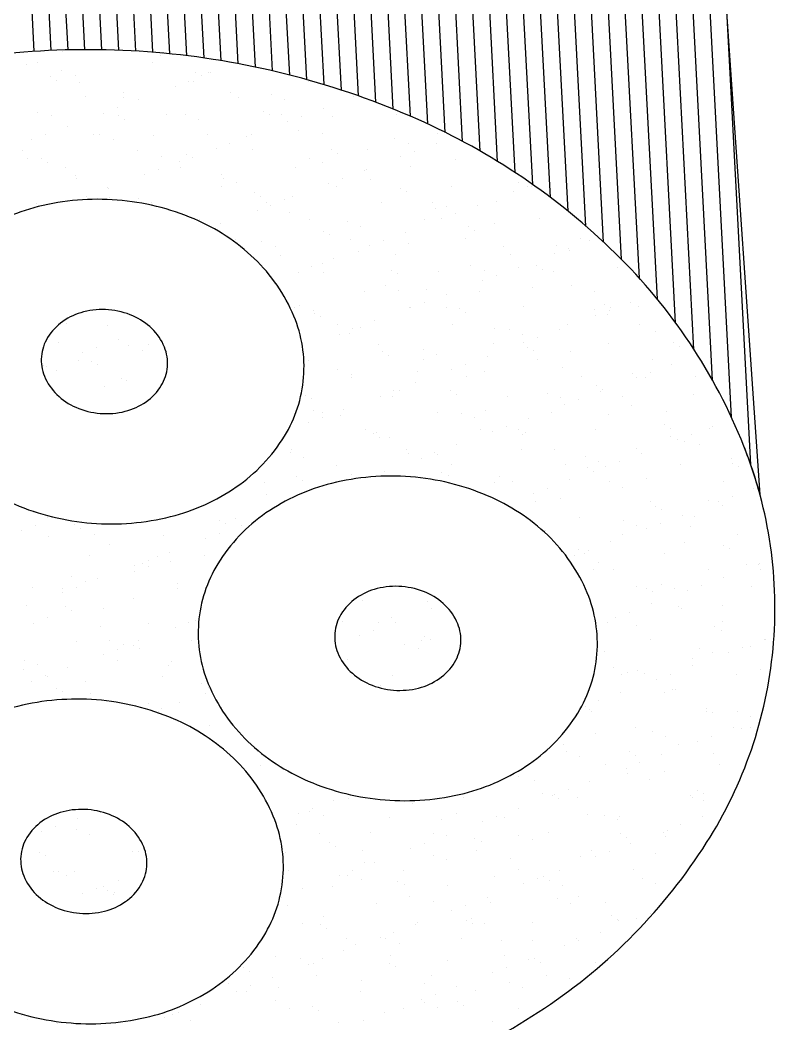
# Model space of a CAD drawing. Extents: x -508 to 92, y -98 to -31.
# Drawn here: x -110.214 to -108.317, y -71.689 to -69.167 of the extents above; entities that cross this region are included whole.
import ezdxf

# ---------------------------------------------------------------- set-up
doc = ezdxf.new("R2010")
doc.units = 0
doc.header["$MEASUREMENT"] = 0
doc.layers.get('0').update_dxf_attribs({"linetype": 'CONTINUOUS', "lineweight": 30})
doc.layers.add('SPARE', color=7, linetype='CONTINUOUS')

# ---------------------------------------------------------------- blocks, each defined once
blk = doc.blocks.new('*X10')
at = {"color": 0}
for p, q in [((49.9217, 63.7554), (49.8522, 65.0819)), ((49.9517, 63.7565), (49.882, 65.0858)), ((49.9817, 63.7569), (49.9119, 65.0887)), ((50.0118, 63.7567), (49.9419, 65.0905)), ((50.0419, 63.7558), (49.9719, 65.0912)), ((50.072, 63.7544), (50.0019, 65.0908)), ((50.1021, 63.7523), (50.0321, 65.0894)), ((50.1323, 63.7495), (50.0622, 65.0869)), ((50.1625, 63.7462), (50.0925, 65.0832)), ((49.8918, 63.7538), (49.8224, 65.0769)), ((50.1928, 63.7421), (50.1227, 65.0785)), ((50.2231, 63.7374), (50.1531, 65.0726)), ((50.2534, 63.7321), (50.1834, 65.067)), ((50.2837, 63.726), (50.2137, 65.0635)), ((50.3141, 63.7193), (50.2439, 65.0594)), ((50.3446, 63.7119), (50.2742, 65.0545)), ((50.375, 63.7037), (50.3045, 65.0488)), ((50.4055, 63.6949), (50.3349, 65.0424)), ((50.4361, 63.6852), (50.3653, 65.0352)), ((50.4667, 63.6749), (50.3958, 65.0272)), ((50.4973, 63.6637), (50.4263, 65.0184)), ((50.528, 63.6517), (50.4569, 65.0087)), ((50.5587, 63.6389), (50.4874, 64.9982)), ((50.5894, 63.6252), (50.5181, 64.9868)), ((50.6203, 63.6104), (50.5488, 64.9744)), ((50.6511, 63.5944), (50.5795, 64.9611)), ((50.6821, 63.5773), (50.6103, 64.9467)), ((50.7131, 63.5589), (50.6412, 64.931)), ((50.7442, 63.5391), (50.6721, 64.914)), ((50.7753, 63.5179), (50.7031, 64.8955)), ((50.8066, 63.4951), (50.7342, 64.8755)), ((50.8379, 63.4706), (50.7654, 64.8539)), ((50.8693, 63.4443), (50.7967, 64.8304)), ((50.9008, 63.416), (50.828, 64.805)), ((50.9325, 63.3854), (50.8595, 64.7774)), ((50.9643, 63.3518), (50.8911, 64.7474)), ((50.9963, 63.3146), (50.9229, 64.7145)), ((51.0285, 63.273), (50.9548, 64.6785)), ((51.061, 63.2258), (50.987, 64.6385)), ((51.0939, 63.1711), (51.0193, 64.5938)), ((51.1274, 63.1057), (51.052, 64.5431)), ((51.1618, 63.0213), (51.0852, 64.4842))]:
    blk.add_line(p, q, dxfattribs=at)
blk = doc.blocks.new('*X15')
at = {"color": 0}
for p, q in [((49.9415, 63.7545), (49.9415, 63.7545)), ((50.116, 63.7467), (50.116, 63.7467)), ((50.1185, 63.7498), (50.1185, 63.7498)), ((49.8773, 63.7305), (49.8773, 63.7305)), ((49.8982, 63.734), (49.8982, 63.734)), ((50.1018, 63.7346), (50.1018, 63.7346)), ((49.9408, 63.7197), (49.9408, 63.7197)), ((49.9644, 63.7114), (49.9644, 63.7114)), ((50.1772, 63.7166), (50.1772, 63.7166)), ((50.1881, 63.7104), (50.1881, 63.7104)), ((50.2009, 63.7167), (50.2009, 63.7167)), ((50.2043, 63.7157), (50.2043, 63.7157)), ((49.9197, 63.7085), (49.9197, 63.7085)), ((49.9305, 63.7023), (49.9305, 63.7023)), ((49.9713, 63.6995), (49.9713, 63.6995)), ((50.1413, 63.6921), (50.1413, 63.6921)), ((50.1659, 63.7013), (50.1659, 63.7013)), ((50.1749, 63.7001), (50.1749, 63.7001)), ((50.3785, 63.7007), (50.3785, 63.7007)), ((50.0492, 63.6814), (50.0492, 63.6814)), ((50.2395, 63.6814), (50.2395, 63.6814)), ((50.3116, 63.6774), (50.3116, 63.6774)), ((49.9819, 63.6733), (49.9819, 63.6733)), ((50.0501, 63.6719), (50.0501, 63.6719)), ((50.0772, 63.6682), (50.0772, 63.6682)), ((50.2537, 63.6725), (50.2537, 63.6725)), ((50.3352, 63.6691), (50.3352, 63.6691)), ((50.4573, 63.6731), (50.4573, 63.6731)), ((49.8976, 63.6461), (49.8976, 63.6461)), ((49.923, 63.6408), (49.923, 63.6408)), ((50.0142, 63.6446), (50.0142, 63.6446)), ((50.0388, 63.6538), (50.0388, 63.6538)), ((50.0406, 63.64), (50.0406, 63.64)), ((50.1266, 63.6414), (50.1266, 63.6414)), ((50.16, 63.6421), (50.16, 63.6421)), ((50.2982, 63.6481), (50.2982, 63.6481)), ((50.3091, 63.642), (50.3091, 63.642)), ((50.3301, 63.642), (50.3301, 63.642)), ((50.3657, 63.639), (50.3657, 63.639)), ((50.4041, 63.6534), (50.4041, 63.6534)), ((50.42, 63.639), (50.42, 63.639)), ((50.5337, 63.6426), (50.5337, 63.6426)), ((49.95, 63.6206), (49.95, 63.6206)), ((50.0515, 63.6339), (50.0515, 63.6339)), ((50.1835, 63.6338), (50.1835, 63.6338)), ((50.3412, 63.6298), (50.3412, 63.6298)), ((49.9116, 63.6063), (49.9116, 63.6063)), ((49.9961, 63.6063), (49.9961, 63.6063)), ((50.0083, 63.6068), (50.0083, 63.6068)), ((50.1029, 63.6048), (50.1029, 63.6048)), ((50.1996, 63.6069), (50.1996, 63.6069)), ((50.2684, 63.6037), (50.2684, 63.6037)), ((50.277, 63.6058), (50.277, 63.6058)), ((50.3604, 63.6129), (50.3604, 63.6129)), ((50.4032, 63.6075), (50.4032, 63.6075)), ((50.6068, 63.6081), (50.6068, 63.6081)), ((49.887, 63.5971), (49.887, 63.5971)), ((50.0319, 63.5985), (50.0319, 63.5985)), ((50.2386, 63.5915), (50.2386, 63.5915)), ((50.5308, 63.5998), (50.5308, 63.5998)), ((50.5543, 63.5915), (50.5543, 63.5915)), ((50.604, 63.5911), (50.604, 63.5911)), ((49.8713, 63.5781), (49.8713, 63.5781)), ((50.0749, 63.5787), (50.0749, 63.5787)), ((50.1167, 63.5684), (50.1167, 63.5684)), ((50.1616, 63.5716), (50.1616, 63.5716)), ((50.214, 63.5823), (50.214, 63.5823)), ((50.2784, 63.5793), (50.2784, 63.5793)), ((50.4192, 63.5797), (50.4192, 63.5797)), ((50.4301, 63.5735), (50.4301, 63.5735)), ((50.482, 63.5799), (50.482, 63.5799)), ((50.541, 63.5675), (50.541, 63.5675)), ((50.5656, 63.5767), (50.5656, 63.5767)), ((49.8802, 63.5632), (49.8802, 63.5632)), ((49.9041, 63.5635), (49.9041, 63.5635)), ((49.9149, 63.5573), (49.9149, 63.5573)), ((50.1498, 63.5583), (50.1498, 63.5583)), ((50.1725, 63.5654), (50.1725, 63.5654)), ((50.3791, 63.5645), (50.3791, 63.5645)), ((50.4027, 63.5562), (50.4027, 63.5562)), ((50.5584, 63.5495), (50.5584, 63.5495)), ((50.6392, 63.5614), (50.6392, 63.5614)), ((49.9477, 63.5477), (49.9477, 63.5477)), ((49.9651, 63.5331), (49.9651, 63.5331)), ((50.0869, 63.5348), (50.0869, 63.5348)), ((50.1114, 63.5439), (50.1114, 63.5439)), ((50.1513, 63.5483), (50.1513, 63.5483)), ((50.2239, 63.5364), (50.2239, 63.5364)), ((50.3549, 63.5489), (50.3549, 63.5489)), ((50.4768, 63.5435), (50.4768, 63.5435)), ((50.4814, 63.5445), (50.4814, 63.5445)), ((49.9663, 63.5282), (49.9663, 63.5282)), ((50.2244, 63.5137), (50.2244, 63.5137)), ((50.2275, 63.5292), (50.2275, 63.5292)), ((50.251, 63.5209), (50.251, 63.5209)), ((50.4138, 63.52), (50.4138, 63.52)), ((50.4279, 63.5143), (50.4279, 63.5143)), ((50.4384, 63.5292), (50.4384, 63.5292)), ((50.4875, 63.5261), (50.4875, 63.5261)), ((50.6315, 63.5149), (50.6315, 63.5149)), ((50.7499, 63.5222), (50.7499, 63.5222)), ((50.7654, 63.5144), (50.7654, 63.5144)), ((50.7735, 63.5139), (50.7735, 63.5139)), ((49.9843, 63.4964), (49.9843, 63.4964)), ((50.0208, 63.5131), (50.0208, 63.5131)), ((50.0227, 63.5108), (50.0227, 63.5108)), ((50.2826, 63.5031), (50.2826, 63.5031)), ((50.2935, 63.497), (50.2935, 63.497)), ((50.3497, 63.496), (50.3497, 63.496)), ((50.5402, 63.5113), (50.5402, 63.5113)), ((50.551, 63.5051), (50.551, 63.5051)), ((50.7408, 63.5052), (50.7408, 63.5052)), ((49.896, 63.485), (49.896, 63.485)), ((50.025, 63.495), (50.025, 63.495)), ((50.0758, 63.4939), (50.0758, 63.4939)), ((50.0994, 63.4856), (50.0994, 63.4856)), ((50.0996, 63.4856), (50.0996, 63.4856)), ((50.3032, 63.4862), (50.3032, 63.4862)), ((50.3113, 63.4816), (50.3113, 63.4816)), ((50.3359, 63.4908), (50.3359, 63.4908)), ((50.5068, 63.4868), (50.5068, 63.4868)), ((50.5983, 63.4869), (50.5983, 63.4869)), ((50.6219, 63.4786), (50.6219, 63.4786)), ((50.6767, 63.4812), (50.6767, 63.4812)), ((50.7103, 63.4874), (50.7103, 63.4874)), ((50.2867, 63.4724), (50.2867, 63.4724)), ((50.3448, 63.4679), (50.3448, 63.4679)), ((50.6024, 63.476), (50.6024, 63.476)), ((50.6382, 63.4669), (50.6382, 63.4669)), ((50.1842, 63.4555), (50.1842, 63.4555)), ((50.2225, 63.4484), (50.2225, 63.4484)), ((50.3796, 63.4557), (50.3796, 63.4557)), ((50.4466, 63.4516), (50.4466, 63.4516)), ((50.4702, 63.4433), (50.4702, 63.4433)), ((50.5832, 63.4563), (50.5832, 63.4563)), ((50.6137, 63.4577), (50.6137, 63.4577)), ((50.6611, 63.4428), (50.6611, 63.4428)), ((50.7067, 63.4485), (50.7067, 63.4485)), ((50.7867, 63.4569), (50.7867, 63.4569)), ((50.4036, 63.4347), (50.4036, 63.4347)), ((50.4145, 63.4285), (50.4145, 63.4285)), ((50.5495, 63.4337), (50.5495, 63.4337)), ((50.672, 63.4367), (50.672, 63.4367)), ((50.2491, 63.4206), (50.2491, 63.4206)), ((50.295, 63.4163), (50.295, 63.4163)), ((50.3186, 63.408), (50.3186, 63.408)), ((50.4527, 63.4212), (50.4527, 63.4212)), ((50.4865, 63.4101), (50.4865, 63.4101)), ((50.5111, 63.4193), (50.5111, 63.4193)), ((50.555, 63.4132), (50.555, 63.4132)), ((50.6563, 63.4218), (50.6563, 63.4218)), ((50.7234, 63.4076), (50.7234, 63.4076)), ((50.8175, 63.4093), (50.8175, 63.4093)), ((50.8598, 63.4224), (50.8598, 63.4224)), ((50.8765, 63.4189), (50.8765, 63.4189)), ((50.3279, 63.393), (50.3279, 63.393)), ((50.4658, 63.3995), (50.4658, 63.3995)), ((50.5315, 63.3936), (50.5315, 63.3936)), ((50.7351, 63.3942), (50.7351, 63.3942)), ((50.8135, 63.3953), (50.8135, 63.3953)), ((50.8381, 63.4045), (50.8381, 63.4045)), ((50.841, 63.401), (50.841, 63.401)), ((50.3839, 63.3718), (50.3839, 63.3718)), ((50.4034, 63.3779), (50.4034, 63.3779)), ((50.4223, 63.3861), (50.4223, 63.3861)), ((50.6658, 63.374), (50.6658, 63.374)), ((50.7821, 63.3744), (50.7821, 63.3744)), ((50.3594, 63.3626), (50.3594, 63.3626)), ((50.4043, 63.3625), (50.4043, 63.3625)), ((50.5246, 63.3662), (50.5246, 63.3662)), ((50.5354, 63.3601), (50.5354, 63.3601)), ((50.6079, 63.3631), (50.6079, 63.3631)), ((50.6894, 63.3657), (50.6894, 63.3657)), ((50.7109, 63.357), (50.7109, 63.357)), ((50.7493, 63.3714), (50.7493, 63.3714)), ((50.793, 63.3682), (50.793, 63.3682)), ((50.8115, 63.3637), (50.8115, 63.3637)), ((50.9259, 63.3709), (50.9259, 63.3709)), ((50.5142, 63.3387), (50.5142, 63.3387)), ((50.6863, 63.3478), (50.6863, 63.3478)), ((50.8444, 63.3392), (50.8444, 63.3392)), ((50.4774, 63.328), (50.4774, 63.328)), ((50.5377, 63.3304), (50.5377, 63.3304)), ((50.5868, 63.331), (50.5868, 63.331)), ((50.6222, 63.3238), (50.6222, 63.3238)), ((50.681, 63.3286), (50.681, 63.3286)), ((50.7742, 63.3356), (50.7742, 63.3356)), ((50.8846, 63.3292), (50.8846, 63.3292)), ((50.3625, 63.3034), (50.3625, 63.3034)), ((50.5562, 63.3004), (50.5562, 63.3004)), ((50.5592, 63.3003), (50.5592, 63.3003)), ((50.5838, 63.3095), (50.5838, 63.3095)), ((50.6226, 63.3003), (50.6226, 63.3003)), ((50.7598, 63.301), (50.7598, 63.301)), ((50.9031, 63.3059), (50.9031, 63.3059)), ((50.9492, 63.309), (50.9492, 63.309)), ((50.9634, 63.3016), (50.9634, 63.3016)), ((50.3527, 63.2998), (50.3527, 63.2998)), ((50.3861, 63.2951), (50.3861, 63.2951)), ((50.388, 63.2897), (50.388, 63.2897)), ((50.3989, 63.2835), (50.3989, 63.2835)), ((50.6455, 63.2978), (50.6455, 63.2978)), ((50.6564, 63.2916), (50.6564, 63.2916)), ((50.885, 63.2964), (50.885, 63.2964)), ((50.8862, 63.2855), (50.8862, 63.2855)), ((50.9085, 63.288), (50.9085, 63.288)), ((50.9108, 63.2947), (50.9108, 63.2947)), ((50.914, 63.2998), (50.914, 63.2998)), ((49.9484, 63.272), (49.9484, 63.272)), ((50.0219, 63.2682), (50.0219, 63.2682)), ((50.4291, 63.2694), (50.4291, 63.2694)), ((50.4709, 63.265), (50.4709, 63.265)), ((50.495, 63.2763), (50.495, 63.2763)), ((50.6327, 63.27), (50.6327, 63.27)), ((50.8362, 63.2706), (50.8362, 63.2706)), ((50.9653, 63.2707), (50.9653, 63.2707)), ((50.432, 63.2527), (50.432, 63.2527)), ((50.4502, 63.2545), (50.4502, 63.2545)), ((50.4566, 63.2619), (50.4566, 63.2619)), ((50.7078, 63.2626), (50.7078, 63.2626)), ((50.7333, 63.2611), (50.7333, 63.2611)), ((50.7569, 63.2527), (50.7569, 63.2527)), ((50.7836, 63.2471), (50.7836, 63.2471)), ((50.822, 63.2615), (50.822, 63.2615)), ((50.9934, 63.258), (50.9934, 63.258)), ((49.9351, 63.2382), (49.9351, 63.2382)), ((50.0025, 63.2292), (50.0025, 63.2292)), ((50.0409, 63.2435), (50.0409, 63.2435)), ((50.0592, 63.2328), (50.0592, 63.2328)), ((50.095, 63.2337), (50.095, 63.2337)), ((50.5022, 63.2349), (50.5022, 63.2349)), ((50.7057, 63.2355), (50.7057, 63.2355)), ((50.759, 63.238), (50.759, 63.238)), ((50.7665, 63.2293), (50.7665, 63.2293)), ((50.9093, 63.2361), (50.9093, 63.2361)), ((51.0241, 63.2375), (51.0241, 63.2375)), ((51.035, 63.2313), (51.035, 63.2313)), ((49.9779, 63.22), (49.9779, 63.22)), ((50.0828, 63.2244), (50.0828, 63.2244)), ((50.3679, 63.2287), (50.3679, 63.2287)), ((50.509, 63.2212), (50.509, 63.2212)), ((50.5198, 63.2151), (50.5198, 63.2151)), ((50.5817, 63.2258), (50.5817, 63.2258)), ((50.6052, 63.2174), (50.6052, 63.2174)), ((50.6948, 63.214), (50.6948, 63.214)), ((50.7774, 63.2232), (50.7774, 63.2232)), ((50.8417, 63.2227), (50.8417, 63.2227)), ((49.9075, 63.1975), (49.9075, 63.1975)), ((49.9137, 63.196), (49.9137, 63.196)), ((49.9703, 63.2055), (49.9703, 63.2055)), ((49.9938, 63.205), (49.9938, 63.205)), ((50.0047, 63.1988), (50.0047, 63.1988)), ((50.3774, 63.2067), (50.3774, 63.2067)), ((50.581, 63.2073), (50.581, 63.2073)), ((50.6564, 63.1996), (50.6564, 63.1996)), ((50.7845, 63.2079), (50.7845, 63.2079)), ((50.8288, 63.1941), (50.8288, 63.1941)), ((50.9881, 63.2085), (50.9881, 63.2085)), ((51.0218, 63.1992), (51.0218, 63.1992)), ((49.9311, 63.1891), (49.9311, 63.1891)), ((50.43, 63.1905), (50.43, 63.1905)), ((50.4536, 63.1821), (50.4536, 63.1821)), ((50.4538, 63.1762), (50.4538, 63.1762)), ((50.5712, 63.186), (50.5712, 63.186)), ((50.6319, 63.1904), (50.6319, 63.1904)), ((50.6574, 63.1768), (50.6574, 63.1768)), ((50.6901, 63.1874), (50.6901, 63.1874)), ((50.861, 63.1774), (50.861, 63.1774)), ((50.9525, 63.1835), (50.9525, 63.1835)), ((50.9834, 63.1848), (50.9834, 63.1848)), ((51.0645, 63.178), (51.0645, 63.178)), ((50.0159, 63.1591), (50.0159, 63.1591)), ((50.0467, 63.175), (50.0467, 63.175)), ((50.0561, 63.1698), (50.0561, 63.1698)), ((50.5677, 63.1664), (50.5677, 63.1664)), ((50.8875, 63.1609), (50.8875, 63.1609)), ((50.9588, 63.1756), (50.9588, 63.1756)), ((50.976, 63.1751), (50.976, 63.1751)), ((50.3724, 63.1446), (50.3724, 63.1446)), ((50.5047, 63.1429), (50.5047, 63.1429)), ((50.5269, 63.1417), (50.5269, 63.1417)), ((50.5293, 63.1521), (50.5293, 63.1521)), ((50.5384, 63.1521), (50.5384, 63.1521)), ((50.6299, 63.1528), (50.6299, 63.1528)), ((50.6408, 63.1466), (50.6408, 63.1466)), ((50.7305, 63.1423), (50.7305, 63.1423)), ((50.8008, 63.1482), (50.8008, 63.1482)), ((50.8947, 63.1516), (50.8947, 63.1516)), ((50.8984, 63.1547), (50.8984, 63.1547)), ((50.9341, 63.1429), (50.9341, 63.1429)), ((51.0609, 63.1451), (51.0609, 63.1451)), ((50.3833, 63.1385), (50.3833, 63.1385)), ((50.8244, 63.1398), (50.8244, 63.1398)), ((50.8317, 63.1281), (50.8317, 63.1281)), ((50.8563, 63.1373), (50.8563, 63.1373)), ((50.9497, 63.1257), (50.9497, 63.1257)), ((50.3868, 63.1168), (50.3868, 63.1168)), ((50.4021, 63.1135), (50.4021, 63.1135)), ((50.4021, 63.1045), (50.4021, 63.1045)), ((50.4346, 63.1094), (50.4346, 63.1094)), ((50.4405, 63.1189), (50.4405, 63.1189)), ((50.6057, 63.1141), (50.6057, 63.1141)), ((50.6492, 63.1129), (50.6492, 63.1129)), ((50.6727, 63.1045), (50.6727, 63.1045)), ((50.6922, 63.1176), (50.6922, 63.1176)), ((50.8093, 63.1147), (50.8093, 63.1147)), ((50.9092, 63.1098), (50.9092, 63.1098)), ((51.0129, 63.1153), (51.0129, 63.1153)), ((50.3776, 63.0953), (50.3776, 63.0953)), ((50.7291, 63.0897), (50.7291, 63.0897)), ((50.7675, 63.1041), (50.7675, 63.1041)), ((51.0085, 63.0924), (51.0085, 63.0924)), ((51.0945, 63.0893), (51.0945, 63.0893)), ((50.4786, 63.083), (50.4786, 63.083)), ((50.4934, 63.0762), (50.4934, 63.0762)), ((50.4975, 63.0776), (50.4975, 63.0776)), ((50.5042, 63.07), (50.5042, 63.07)), ((50.5211, 63.0692), (50.5211, 63.0692)), ((50.6821, 63.0836), (50.6821, 63.0836)), ((50.7045, 63.0806), (50.7045, 63.0806)), ((50.7509, 63.0843), (50.7509, 63.0843)), ((50.7576, 63.0745), (50.7576, 63.0745)), ((50.7618, 63.0782), (50.7618, 63.0782)), ((50.8857, 63.0842), (50.8857, 63.0842)), ((51.0194, 63.0863), (51.0194, 63.0863)), ((51.02, 63.0706), (51.02, 63.0706)), ((51.0561, 63.075), (51.0561, 63.075)), ((51.0893, 63.0848), (51.0893, 63.0848)), ((50.6404, 63.0566), (50.6404, 63.0566)), ((51.0315, 63.0658), (51.0315, 63.0658)), ((51.0436, 63.0622), (51.0436, 63.0622)), ((51.0707, 63.0572), (51.0707, 63.0572)), ((50.3459, 63.0423), (50.3459, 63.0423)), ((50.3481, 63.0479), (50.3481, 63.0479)), ((50.3694, 63.0339), (50.3694, 63.0339)), ((50.5517, 63.0485), (50.5517, 63.0485)), ((50.5556, 63.041), (50.5556, 63.041)), ((50.602, 63.0422), (50.602, 63.0422)), ((50.6059, 63.0392), (50.6059, 63.0392)), ((50.7552, 63.0491), (50.7552, 63.0491)), ((50.8132, 63.0491), (50.8132, 63.0491)), ((50.8683, 63.0353), (50.8683, 63.0353)), ((50.9588, 63.0497), (50.9588, 63.0497)), ((50.9674, 63.0418), (50.9674, 63.0418)), ((50.4269, 63.0204), (50.4269, 63.0204)), ((50.5774, 63.033), (50.5774, 63.033)), ((50.6305, 63.021), (50.6305, 63.021)), ((50.834, 63.0216), (50.834, 63.0216)), ((50.8719, 63.0159), (50.8719, 63.0159)), ((50.8919, 63.0269), (50.8919, 63.0269)), ((50.9044, 63.0182), (50.9044, 63.0182)), ((50.9289, 63.0274), (50.9289, 63.0274)), ((51.0376, 63.0222), (51.0376, 63.0222)), ((51.1284, 63.0322), (51.1284, 63.0322)), ((51.1295, 63.024), (51.1295, 63.024)), ((51.1403, 63.0178), (51.1403, 63.0178)), ((50.3568, 62.9996), (50.3568, 62.9996)), ((50.4543, 63.0039), (50.4543, 63.0039)), ((50.5132, 63.009), (50.5132, 63.009)), ((50.6143, 63.0078), (50.6143, 63.0078)), ((50.6252, 63.0016), (50.6252, 63.0016)), ((50.7167, 63), (50.7167, 63)), ((50.8828, 63.0097), (50.8828, 63.0097)), ((50.2997, 62.9893), (50.2997, 62.9893)), ((50.3677, 62.9935), (50.3677, 62.9935)), ((50.7069, 62.9905), (50.7069, 62.9905)), ((50.7403, 62.9916), (50.7403, 62.9916)), ((50.8402, 62.9943), (50.8402, 62.9943)), ((50.9105, 62.9911), (50.9105, 62.9911)), ((50.9341, 62.9807), (50.9341, 62.9807)), ((50.9767, 62.9969), (50.9767, 62.9969)), ((51.114, 62.9917), (51.114, 62.9917)), ((50.3026, 62.9686), (50.3026, 62.9686)), ((50.7772, 62.9707), (50.7772, 62.9707)), ((50.8018, 62.9799), (50.8018, 62.9799)), ((51.1288, 62.9651), (51.1288, 62.9651)), ((51.1672, 62.9795), (51.1672, 62.9795)), ((50.78, 62.956), (50.78, 62.956)), ((50.8251, 62.9616), (50.8251, 62.9616)), ((50.9835, 62.9566), (50.9835, 62.9566)), ((50.9929, 62.9474), (50.9929, 62.9474)), ((51.0875, 62.9577), (51.0875, 62.9577)), ((51.1042, 62.9559), (51.1042, 62.9559)), ((51.1111, 62.9493), (51.1111, 62.9493)), ((49.8909, 62.9364), (49.8909, 62.9364)), ((49.9145, 62.928), (49.9145, 62.928)), ((50.151, 62.9333), (50.151, 62.9333)), ((50.2481, 62.9266), (50.2481, 62.9266)), ((50.8588, 62.9284), (50.8588, 62.9284)), ((51.0038, 62.9413), (51.0038, 62.9413)), ((51.04, 62.9319), (51.04, 62.9319)), ((51.0623, 62.929), (51.0623, 62.929)), ((49.8935, 62.9144), (49.8935, 62.9144)), ((49.9626, 62.9149), (49.9626, 62.9149)), ((50.2202, 62.9231), (50.2202, 62.9231)), ((50.2311, 62.9169), (50.2311, 62.9169)), ((50.2589, 62.9139), (50.2589, 62.9139)), ((50.9358, 62.9224), (50.9358, 62.9224)), ((50.9594, 62.914), (50.9594, 62.914)), ((51.0016, 62.9176), (51.0016, 62.9176)), ((51.0551, 62.9122), (51.0551, 62.9122)), ((49.8689, 62.9052), (49.8689, 62.9052)), ((49.9173, 62.8949), (49.9173, 62.8949)), ((49.9735, 62.9088), (49.9735, 62.9088)), ((49.9993, 62.898), (49.9993, 62.898)), ((50.1209, 62.8955), (50.1209, 62.8955)), ((50.2205, 62.8996), (50.2205, 62.8996)), ((50.7976, 62.9041), (50.7976, 62.9041)), ((50.9352, 62.8979), (50.9352, 62.8979)), ((50.977, 62.9084), (50.977, 62.9084)), ((51.1388, 62.8985), (51.1388, 62.8985)), ((50.0249, 62.8797), (50.0249, 62.8797)), ((50.1959, 62.8904), (50.1959, 62.8904)), ((50.9129, 62.8844), (50.9129, 62.8844)), ((51.0443, 62.884), (51.0443, 62.884)), ((51.1139, 62.879), (51.1139, 62.879)), ((49.9904, 62.8604), (49.9904, 62.8604)), ((50.1101, 62.8588), (50.1101, 62.8588)), ((50.1318, 62.8664), (50.1318, 62.8664)), ((50.194, 62.861), (50.194, 62.861)), ((50.8499, 62.8608), (50.8499, 62.8608)), ((50.8563, 62.8709), (50.8563, 62.8709)), ((50.8672, 62.8647), (50.8672, 62.8647)), ((50.8745, 62.87), (50.8745, 62.87)), ((51.0083, 62.8634), (51.0083, 62.8634)), ((51.1247, 62.8728), (51.1247, 62.8728)), ((50.0688, 62.8429), (50.0688, 62.8429)), ((50.0836, 62.8465), (50.0836, 62.8465)), ((50.0934, 62.852), (50.0934, 62.852)), ((50.0945, 62.8403), (50.0945, 62.8403)), ((50.1336, 62.8504), (50.1336, 62.8504)), ((50.8926, 62.8487), (50.8926, 62.8487)), ((51.155, 62.8447), (51.155, 62.8447)), ((51.1761, 62.8438), (51.1761, 62.8438)), ((51.1769, 62.8461), (51.1769, 62.8461)), ((49.9584, 62.8235), (49.9584, 62.8235)), ((50.0692, 62.8328), (50.0692, 62.8328)), ((50.8835, 62.8352), (50.8835, 62.8352)), ((50.9185, 62.8357), (50.9185, 62.8357)), ((51.0871, 62.8358), (51.0871, 62.8358)), ((51.1127, 62.8221), (51.1127, 62.8221)), ((51.1786, 62.8364), (51.1786, 62.8364)), ((49.8883, 62.8032), (49.8883, 62.8032)), ((49.9662, 62.8045), (49.9662, 62.8045)), ((49.982, 62.8151), (49.982, 62.8151)), ((50.0046, 62.8189), (50.0046, 62.8189)), ((50.1456, 62.8024), (50.1456, 62.8024)), ((50.1458, 62.8113), (50.1458, 62.8113)), ((50.5528, 62.8036), (50.5528, 62.8036)), ((50.9599, 62.8048), (50.9599, 62.8048)), ((50.9773, 62.8024), (50.9773, 62.8024)), ((51.0034, 62.8094), (51.0034, 62.8094)), ((51.0743, 62.8077), (51.0743, 62.8077)), ((51.1635, 62.8054), (51.1635, 62.8054)), ((49.9416, 62.7953), (49.9416, 62.7953)), ((49.9421, 62.8018), (49.9421, 62.8018)), ((50.0668, 62.7851), (50.0668, 62.7851)), ((50.9882, 62.7963), (50.9882, 62.7963)), ((51.0269, 62.8011), (51.0269, 62.8011)), ((51.0497, 62.7985), (51.0497, 62.7985)), ((49.8774, 62.7713), (49.8774, 62.7713)), ((49.947, 62.7699), (49.947, 62.7699)), ((50.0152, 62.7672), (50.0152, 62.7672)), ((50.473, 62.78), (50.473, 62.78)), ((50.5893, 62.7781), (50.5893, 62.7781)), ((50.9855, 62.7745), (50.9855, 62.7745)), ((51.033, 62.7702), (51.033, 62.7702)), ((51.0395, 62.7672), (51.0395, 62.7672)), ((51.1118, 62.7711), (51.1118, 62.7711)), ((49.9152, 62.7498), (49.9152, 62.7498)), ((49.9579, 62.7638), (49.9579, 62.7638)), ((50.5244, 62.751), (50.5244, 62.751)), ((50.5956, 62.7658), (50.5956, 62.7658)), ((50.9226, 62.751), (50.9226, 62.751)), ((50.9471, 62.7602), (50.9471, 62.7602)), ((49.8904, 62.7391), (49.8904, 62.7391)), ((50.0093, 62.7347), (50.0093, 62.7347)), ((50.094, 62.7397), (50.094, 62.7397)), ((50.1414, 62.733), (50.1414, 62.733)), ((50.166, 62.7422), (50.166, 62.7422)), ((50.1776, 62.7458), (50.1776, 62.7458)), ((50.4376, 62.7428), (50.4376, 62.7428)), ((50.5011, 62.7409), (50.5011, 62.7409)), ((50.5314, 62.7418), (50.5314, 62.7418)), ((50.9083, 62.7421), (50.9083, 62.7421)), ((50.9601, 62.7358), (50.9601, 62.7358)), ((51.0983, 62.734), (51.0983, 62.734)), ((51.1118, 62.7427), (51.1118, 62.7427)), ((50.4684, 62.7182), (50.4684, 62.7182)), ((50.493, 62.7274), (50.493, 62.7274)), ((50.5831, 62.7177), (50.5831, 62.7177)), ((51.1091, 62.7278), (51.1091, 62.7278)), ((49.9668, 62.7086), (49.9668, 62.7086)), ((50.0259, 62.7105), (50.0259, 62.7105)), ((50.0495, 62.7022), (50.0495, 62.7022)), ((50.068, 62.7015), (50.068, 62.7015)), ((50.0773, 62.709), (50.0773, 62.709)), ((50.0789, 62.6953), (50.0789, 62.6953)), ((50.1704, 62.7092), (50.1704, 62.7092)), ((50.5484, 62.7035), (50.5484, 62.7035)), ((50.5775, 62.7104), (50.5775, 62.7104)), ((50.594, 62.7116), (50.594, 62.7116)), ((50.9847, 62.7116), (50.9847, 62.7116)), ((51.0709, 62.6965), (51.0709, 62.6965)), ((51.147, 62.6979), (51.147, 62.6979)), ((51.1605, 62.6988), (51.1605, 62.6988)), ((51.1854, 62.7122), (51.1854, 62.7122)), ((51.1882, 62.7122), (51.1882, 62.7122)), ((50.0143, 62.6855), (50.0143, 62.6855)), ((50.0389, 62.6946), (50.0389, 62.6946)), ((50.572, 62.6952), (50.572, 62.6952)), ((50.9029, 62.6906), (50.9029, 62.6906)), ((51.0944, 62.6882), (51.0944, 62.6882)), ((51.1224, 62.6887), (51.1224, 62.6887)), ((49.8743, 62.6752), (49.8743, 62.6752)), ((49.8978, 62.6669), (49.8978, 62.6669)), ((49.9501, 62.6615), (49.9501, 62.6615)), ((50.0399, 62.6741), (50.0399, 62.6741)), ((50.1302, 62.6663), (50.1302, 62.6663)), ((50.1343, 62.6722), (50.1343, 62.6722)), ((50.447, 62.6753), (50.447, 62.6753)), ((50.9192, 62.6612), (50.9192, 62.6612)), ((51.0578, 62.6771), (51.0578, 62.6771)), ((51.0582, 62.6647), (51.0582, 62.6647)), ((49.8727, 62.6581), (49.8727, 62.6581)), ((49.9117, 62.6471), (49.9117, 62.6471)), ((49.9151, 62.6459), (49.9151, 62.6459)), ((50.1187, 62.6465), (50.1187, 62.6465)), ((50.5259, 62.6477), (50.5259, 62.6477)), ((50.933, 62.6489), (50.933, 62.6489)), ((50.9428, 62.6529), (50.9428, 62.6529)), ((50.9617, 62.6574), (50.9617, 62.6574)), ((50.9726, 62.6512), (50.9726, 62.6512)), ((51.0198, 62.6503), (51.0198, 62.6503)), ((51.1366, 62.6495), (51.1366, 62.6495)), ((51.1793, 62.6581), (51.1793, 62.6581)), ((49.8871, 62.6379), (49.8871, 62.6379)), ((49.9314, 62.6249), (49.9314, 62.6249)), ((49.9827, 62.6368), (49.9827, 62.6368)), ((50.189, 62.633), (50.189, 62.633)), ((50.1999, 62.6269), (50.1999, 62.6269)), ((50.5052, 62.6298), (50.5052, 62.6298)), ((50.9952, 62.6411), (50.9952, 62.6411)), ((49.9423, 62.6187), (49.9423, 62.6187)), ((49.9916, 62.6154), (49.9916, 62.6154)), ((50.1951, 62.616), (50.1951, 62.616)), ((50.9311, 62.6171), (50.9311, 62.6171)), ((51.0094, 62.6184), (51.0094, 62.6184)), ((51.0239, 62.6222), (51.0239, 62.6222)), ((51.0276, 62.6228), (51.0276, 62.6228)), ((50.0934, 62.5976), (50.0934, 62.5976)), ((50.117, 62.5893), (50.117, 62.5893)), ((50.15, 62.5992), (50.15, 62.5992)), ((50.8681, 62.5936), (50.8681, 62.5936)), ((50.8927, 62.6028), (50.8927, 62.6028)), ((51.0827, 62.5889), (51.0827, 62.5889)), ((50.1115, 62.5848), (50.1115, 62.5848)), ((50.876, 62.5875), (50.876, 62.5875)), ((50.8789, 62.5833), (50.8789, 62.5833)), ((51.0825, 62.5839), (51.0825, 62.5839)), ((51.0935, 62.5828), (51.0935, 62.5828)), ((51.1384, 62.5836), (51.1384, 62.5836)), ((51.1619, 62.5753), (51.1619, 62.5753)), ((50.2018, 62.5592), (50.2018, 62.5592)), ((50.9577, 62.5557), (50.9577, 62.5557)), ((51.1309, 62.5548), (51.1309, 62.5548)), ((51.1449, 62.5537), (51.1449, 62.5537)), ((51.1613, 62.5563), (51.1613, 62.5563)), ((50.8873, 62.5456), (50.8873, 62.5456)), ((50.9867, 62.5483), (50.9867, 62.5483)), ((51.0103, 62.54), (51.0103, 62.54)), ((51.0925, 62.5405), (51.0925, 62.5405)), ((50.2199, 62.5229), (50.2199, 62.5229)), ((50.8306, 62.5247), (50.8306, 62.5247)), ((51.0342, 62.5253), (51.0342, 62.5253)), ((51.0679, 62.5313), (51.0679, 62.5313)), ((50.2868, 62.5133), (50.2868, 62.5133)), ((50.8351, 62.513), (50.8351, 62.513)), ((50.8586, 62.5047), (50.8586, 62.5047)), ((50.9461, 62.5124), (50.9461, 62.5124)), ((50.957, 62.5062), (50.957, 62.5062)), ((51.0037, 62.5073), (51.0037, 62.5073)), ((51.0951, 62.5099), (51.0951, 62.5099)), ((50.293, 62.4884), (50.293, 62.4884)), ((50.9037, 62.4901), (50.9037, 62.4901)), ((50.9408, 62.4837), (50.9408, 62.4837)), ((50.9653, 62.4929), (50.9653, 62.4929)), ((51.1072, 62.4907), (51.1072, 62.4907)), ((50.7507, 62.469), (50.7507, 62.469)), ((50.9435, 62.4746), (50.9435, 62.4746)), ((51.0083, 62.4772), (51.0083, 62.4772)), ((50.3718, 62.4608), (50.3718, 62.4608)), ((50.7789, 62.462), (50.7789, 62.462)), ((50.8766, 62.4597), (50.8766, 62.4597)), ((50.9825, 62.4626), (50.9825, 62.4626)), ((50.4482, 62.4303), (50.4482, 62.4303)), ((50.6518, 62.4309), (50.6518, 62.4309)), ((50.7918, 62.4393), (50.7918, 62.4393)), ((50.8095, 62.4358), (50.8095, 62.4358)), ((50.8136, 62.4362), (50.8136, 62.4362)), ((50.8204, 62.4297), (50.8204, 62.4297)), ((50.8382, 62.4454), (50.8382, 62.4454)), ((50.8553, 62.4315), (50.8553, 62.4315)), ((51.0542, 62.4354), (51.0542, 62.4354)), ((51.0589, 62.4321), (51.0589, 62.4321)), ((51.0671, 62.4439), (51.0671, 62.4439)), ((51.0779, 62.4378), (51.0779, 62.4378)), ((50.3841, 62.4126), (50.3841, 62.4126)), ((50.4225, 62.427), (50.4225, 62.427)), ((50.5628, 62.4215), (50.5628, 62.4215)), ((50.7494, 62.4122), (50.7494, 62.4122)), ((51.0778, 62.4271), (51.0778, 62.4271)), ((49.9683, 62.3942), (49.9683, 62.3942)), ((50.3177, 62.3952), (50.3177, 62.3952)), ((50.3595, 62.4034), (50.3595, 62.4034)), ((50.3801, 62.4071), (50.3801, 62.4071)), ((50.4037, 62.3988), (50.4037, 62.3988)), ((50.5213, 62.3958), (50.5213, 62.3958)), ((50.6402, 62.404), (50.6402, 62.404)), ((50.711, 62.3978), (50.711, 62.3978)), ((50.7248, 62.3964), (50.7248, 62.3964)), ((50.8717, 62.4006), (50.8717, 62.4006)), ((50.9026, 62.4001), (50.9026, 62.4001)), ((50.9284, 62.397), (50.9284, 62.397)), ((51.0764, 62.3974), (51.0764, 62.3974)), ((49.9299, 62.3799), (49.9299, 62.3799)), ((49.9661, 62.3757), (49.9661, 62.3757)), ((50.3566, 62.3844), (50.3566, 62.3844)), ((50.6142, 62.3925), (50.6142, 62.3925)), ((50.6864, 62.3887), (50.6864, 62.3887)), ((50.9262, 62.3918), (50.9262, 62.3918)), ((51.038, 62.3831), (51.038, 62.3831)), ((49.9053, 62.3707), (49.9053, 62.3707)), ((49.9894, 62.3664), (49.9894, 62.3664)), ((50.3965, 62.3676), (50.3965, 62.3676)), ((50.4885, 62.3687), (50.4885, 62.3687)), ((50.6001, 62.3682), (50.6001, 62.3682)), ((50.6223, 62.3647), (50.6223, 62.3647)), ((50.6729, 62.3592), (50.6729, 62.3592)), ((50.7509, 62.3648), (50.7509, 62.3648)), ((50.8036, 62.3688), (50.8036, 62.3688)), ((50.9305, 62.3674), (50.9305, 62.3674)), ((50.9414, 62.3612), (50.9414, 62.3612)), ((51.0072, 62.3694), (51.0072, 62.3694)), ((51.011, 62.3617), (51.011, 62.3617)), ((51.0134, 62.3739), (51.0134, 62.3739)), ((50.4153, 62.3511), (50.4153, 62.3511)), ((50.4262, 62.345), (50.4262, 62.345)), ((50.5593, 62.3411), (50.5593, 62.3411)), ((50.5839, 62.3503), (50.5839, 62.3503)), ((50.6838, 62.3531), (50.6838, 62.3531)), ((50.7745, 62.3565), (50.7745, 62.3565)), ((50.9493, 62.3499), (50.9493, 62.3499)), ((49.9002, 62.3349), (49.9002, 62.3349)), ((49.9111, 62.3287), (49.9111, 62.3287)), ((50.0658, 62.3359), (50.0658, 62.3359)), ((50.0768, 62.3365), (50.0768, 62.3365)), ((50.3369, 62.3334), (50.3369, 62.3334)), ((50.4729, 62.3371), (50.4729, 62.3371)), ((50.5993, 62.3295), (50.5993, 62.3295)), ((50.6765, 62.3377), (50.6765, 62.3377)), ((50.7351, 62.324), (50.7351, 62.324)), ((50.8593, 62.3264), (50.8593, 62.3264)), ((50.8801, 62.3383), (50.8801, 62.3383)), ((50.8863, 62.3263), (50.8863, 62.3263)), ((50.9109, 62.3355), (50.9109, 62.3355)), ((50.9927, 62.3322), (50.9927, 62.3322)), ((50.4776, 62.3159), (50.4776, 62.3159)), ((50.4951, 62.3171), (50.4951, 62.3171)), ((50.6228, 62.3211), (50.6228, 62.3211)), ((49.9252, 62.3012), (49.9252, 62.3012)), ((49.9353, 62.3008), (49.9353, 62.3008)), ((49.9487, 62.2929), (49.9487, 62.2929)), ((49.9625, 62.2997), (49.9625, 62.2997)), ((50.3424, 62.302), (50.3424, 62.302)), ((50.4321, 62.2936), (50.4321, 62.2936)), ((50.4476, 62.2942), (50.4476, 62.2942)), ((50.4567, 62.3028), (50.4567, 62.3028)), ((50.546, 62.3026), (50.546, 62.3026)), ((50.7077, 62.2911), (50.7077, 62.2911)), ((50.7496, 62.3032), (50.7496, 62.3032)), ((50.7837, 62.288), (50.7837, 62.288)), ((50.7939, 62.2908), (50.7939, 62.2908)), ((50.8221, 62.3023), (50.8221, 62.3023)), ((50.9532, 62.3038), (50.9532, 62.3038)), ((50.9701, 62.2872), (50.9701, 62.2872)), ((50.0026, 62.27), (50.0026, 62.27)), ((50.0141, 62.2733), (50.0141, 62.2733)), ((50.041, 62.2844), (50.041, 62.2844)), ((50.368, 62.2696), (50.368, 62.2696)), ((50.4212, 62.2744), (50.4212, 62.2744)), ((50.4712, 62.2858), (50.4712, 62.2858)), ((50.5363, 62.2827), (50.5363, 62.2827)), ((50.5472, 62.2765), (50.5472, 62.2765)), ((50.6248, 62.275), (50.6248, 62.275)), ((50.7591, 62.2788), (50.7591, 62.2788)), ((50.8048, 62.2846), (50.8048, 62.2846)), ((50.8284, 62.2756), (50.8284, 62.2756)), ((50.9937, 62.2788), (50.9937, 62.2788)), ((49.978, 62.2608), (49.978, 62.2608)), ((50.0212, 62.2664), (50.0212, 62.2664)), ((50.0321, 62.2603), (50.0321, 62.2603)), ((50.0336, 62.2628), (50.0336, 62.2628)), ((50.3296, 62.2552), (50.3296, 62.2552)), ((50.556, 62.2558), (50.556, 62.2558)), ((50.695, 62.2548), (50.695, 62.2548)), ((50.8184, 62.2519), (50.8184, 62.2519)), ((50.8561, 62.2556), (50.8561, 62.2556)), ((50.341, 62.2393), (50.341, 62.2393)), ((50.4977, 62.244), (50.4977, 62.244)), ((50.5986, 62.2475), (50.5986, 62.2475)), ((50.6566, 62.2405), (50.6566, 62.2405)), ((50.7012, 62.2446), (50.7012, 62.2446)), ((50.842, 62.2435), (50.842, 62.2435)), ((50.9048, 62.2452), (50.9048, 62.2452)), ((50.4044, 62.2205), (50.4044, 62.2205)), ((50.632, 62.2313), (50.632, 62.2313)), ((50.6668, 62.2166), (50.6668, 62.2166)), ((50.9149, 62.2223), (50.9149, 62.2223)), ((50.9257, 62.2162), (50.9257, 62.2162)), ((50.9589, 62.2165), (50.9589, 62.2165)), ((50.9835, 62.2257), (50.9835, 62.2257)), ((50.3672, 62.2089), (50.3672, 62.2089)), ((50.3997, 62.2061), (50.3997, 62.2061)), ((50.4106, 62.1999), (50.4106, 62.1999)), ((50.5678, 62.2073), (50.5678, 62.2073)), ((50.5707, 62.2095), (50.5707, 62.2095)), ((50.6573, 62.2142), (50.6573, 62.2142)), ((50.6682, 62.2081), (50.6682, 62.2081)), ((50.6904, 62.2082), (50.6904, 62.2082)), ((50.7743, 62.2101), (50.7743, 62.2101)), ((50.9269, 62.2135), (50.9269, 62.2135)), ((50.446, 62.1813), (50.446, 62.1813)), ((50.5048, 62.1837), (50.5048, 62.1837)), ((50.5151, 62.1813), (50.5151, 62.1813)), ((50.5294, 62.1929), (50.5294, 62.1929)), ((50.6496, 62.1819), (50.6496, 62.1819)), ((50.8531, 62.1825), (50.8531, 62.1825)), ((50.8948, 62.1925), (50.8948, 62.1925)), ((50.462, 62.1709), (50.462, 62.1709)), ((50.5387, 62.1729), (50.5387, 62.1729)), ((50.7195, 62.179), (50.7195, 62.179)), ((50.7752, 62.1782), (50.7752, 62.1782)), ((50.8318, 62.1689), (50.8318, 62.1689)), ((50.8564, 62.1781), (50.8564, 62.1781)), ((50.3188, 62.1502), (50.3188, 62.1502)), ((50.3635, 62.146), (50.3635, 62.146)), ((50.4022, 62.1454), (50.4022, 62.1454)), ((50.4407, 62.1597), (50.4407, 62.1597)), ((50.5224, 62.1508), (50.5224, 62.1508)), ((50.726, 62.1514), (50.726, 62.1514)), ((50.7676, 62.145), (50.7676, 62.145)), ((50.7783, 62.1458), (50.7783, 62.1458)), ((50.2632, 62.1295), (50.2632, 62.1295)), ((50.3777, 62.1362), (50.3777, 62.1362)), ((50.3871, 62.1376), (50.3871, 62.1376)), ((50.5207, 62.1376), (50.5207, 62.1376)), ((50.5316, 62.1315), (50.5316, 62.1315)), ((50.6235, 62.1429), (50.6235, 62.1429)), ((50.7292, 62.1306), (50.7292, 62.1306)), ((50.7892, 62.1396), (50.7892, 62.1396)), ((50.886, 62.139), (50.886, 62.139)), ((50.274, 62.1234), (50.274, 62.1234)), ((50.3135, 62.1122), (50.3135, 62.1122)), ((50.3919, 62.1157), (50.3919, 62.1157)), ((50.5955, 62.1163), (50.5955, 62.1163)), ((50.7046, 62.1214), (50.7046, 62.1214)), ((50.7991, 62.1169), (50.7991, 62.1169)), ((50.8405, 62.1106), (50.8405, 62.1106)), ((50.2354, 62.1023), (50.2354, 62.1023)), ((50.2751, 62.0978), (50.2751, 62.0978)), ((50.3254, 62.0943), (50.3254, 62.0943)), ((50.4719, 62.1076), (50.4719, 62.1076)), ((50.583, 62.1024), (50.583, 62.1024)), ((50.6405, 62.0974), (50.6405, 62.0974)), ((50.7343, 62.1037), (50.7343, 62.1037)), ((50.7579, 62.0953), (50.7579, 62.0953)), ((50.2505, 62.0886), (50.2505, 62.0886)), ((50.2672, 62.0875), (50.2672, 62.0875)), ((50.4707, 62.0881), (50.4707, 62.0881)), ((50.5775, 62.0739), (50.5775, 62.0739)), ((50.6021, 62.0831), (50.6021, 62.0831)), ((50.6743, 62.0887), (50.6743, 62.0887)), ((50.14, 62.0565), (50.14, 62.0565)), ((50.1863, 62.0646), (50.1863, 62.0646)), ((50.3202, 62.0723), (50.3202, 62.0723)), ((50.3436, 62.0571), (50.3436, 62.0571)), ((50.3841, 62.0611), (50.3841, 62.0611)), ((50.395, 62.0549), (50.395, 62.0549)), ((50.5471, 62.0577), (50.5471, 62.0577)), ((50.5827, 62.0684), (50.5827, 62.0684)), ((50.6062, 62.06), (50.6062, 62.06)), ((50.6417, 62.0692), (50.6417, 62.0692)), ((50.6526, 62.063), (50.6526, 62.063)), ((50.7507, 62.0583), (50.7507, 62.0583)), ((49.869, 62.0448), (49.869, 62.0448)), ((49.8799, 62.0387), (49.8799, 62.0387)), ((50.1234, 62.0411), (50.1234, 62.0411)), ((50.1375, 62.0468), (50.1375, 62.0468)), ((50.1479, 62.0503), (50.1479, 62.0503)), ((50.5133, 62.0499), (50.5133, 62.0499)), ((49.9321, 62.0317), (49.9321, 62.0317)), ((50.1686, 62.037), (50.1686, 62.037)), ((50.431, 62.0331), (50.431, 62.0331)), ((50.4749, 62.0355), (50.4749, 62.0355)), ((50.7039, 62.034), (50.7039, 62.034))]:
    blk.add_line(p, q, dxfattribs=at)

msp = doc.modelspace()

# ---------------------------------------------------------------- linework, layer by layer
at = {"layer": 'SPARE'}
msp.add_line((-108.3545, -70.3596), (-108.5048, -68.1757), dxfattribs=at)
for points in [[(-111.6348, -70.4362, 0.118758), (-111.5614, -70.9458, 0.104706), (-111.2385, -71.4302, 0.089499), (-110.7427, -71.7662, 0.081084), (-110.104, -71.9329, 0.081084), (-109.4455, -71.8878, 0.089499), (-108.8959, -71.6498, 0.104706), (-108.4886, -71.2339, 0.118758), (-108.3218, -70.7468, 0.118758), (-108.3951, -70.2372, 0.104706), (-108.7181, -69.7528, 0.089499), (-109.2138, -69.4168, 0.081084), (-109.8525, -69.2501, 0.081084), (-110.5111, -69.2952, 0.089499), (-111.0607, -69.5332, 0.104706), (-111.468, -69.9491, 0.118758)], [(-110.5027, -69.9855, 0.118601), (-110.4783, -70.1392, 0.104674), (-110.3787, -70.2841, 0.089572), (-110.2276, -70.3835, 0.0812), (-110.0342, -70.431, 0.0812), (-109.8357, -70.4145, 0.089572), (-109.6708, -70.3401, 0.104674), (-109.5497, -70.2126, 0.118601), (-109.5015, -70.0646, 0.118601), (-109.5259, -69.9109, 0.104674), (-109.6254, -69.766, 0.089572), (-109.7765, -69.6666, 0.0812), (-109.97, -69.6191, 0.0812), (-110.1685, -69.6356, 0.089572), (-110.3334, -69.71, 0.104674), (-110.4545, -69.8375, 0.118601)], [(-110.1604, -70.0122, 0.117205), (-110.1528, -70.0616, 0.104376), (-110.1215, -70.108, 0.090213), (-110.0737, -70.1399, 0.082242), (-110.0126, -70.1552, 0.082242), (-109.9499, -70.15, 0.090213), (-109.8976, -70.1261, 0.104376), (-109.8592, -70.0854, 0.117205), (-109.8438, -70.0379, 0.117205), (-109.8514, -69.9885, 0.104376), (-109.8827, -69.9421, 0.090213), (-109.9305, -69.9102, 0.082242), (-109.9916, -69.8949, 0.082242), (-110.0543, -69.9002, 0.090213), (-110.1066, -69.924, 0.104376), (-110.1449, -69.9647, 0.117205)], [(-109.7654, -70.681, 0.118601), (-109.741, -70.8347, 0.104674), (-109.6415, -70.9796, 0.089572), (-109.4903, -71.079, 0.0812), (-109.2969, -71.1265, 0.0812), (-109.0984, -71.11, 0.089572), (-108.9335, -71.0356, 0.104674), (-108.8124, -70.9081, 0.118601), (-108.7642, -70.7601, 0.118601), (-108.7886, -70.6064, 0.104674), (-108.8881, -70.4614, 0.089572), (-109.0392, -70.3621, 0.0812), (-109.2327, -70.3145, 0.0812), (-109.4312, -70.3311, 0.089572), (-109.5961, -70.4055, 0.104674), (-109.7172, -70.533, 0.118601)], [(-109.4231, -70.7077, 0.117205), (-109.4155, -70.7571, 0.104376), (-109.3842, -70.8035, 0.090213), (-109.3364, -70.8354, 0.082242), (-109.2753, -70.8507, 0.082242), (-109.2126, -70.8454, 0.090213), (-109.1603, -70.8216, 0.104376), (-109.1219, -70.7809, 0.117205), (-109.1065, -70.7333, 0.117205), (-109.1141, -70.6839, 0.104376), (-109.1454, -70.6376, 0.090213), (-109.1932, -70.6056, 0.082242), (-109.2543, -70.5904, 0.082242), (-109.317, -70.5956, 0.090213), (-109.3693, -70.6195, 0.104376), (-109.4076, -70.6602, 0.117205)], [(-110.5546, -71.2416, 0.118601), (-110.5302, -71.3953, 0.104674), (-110.4307, -71.5402, 0.089572), (-110.2796, -71.6396, 0.0812), (-110.0861, -71.6871, 0.0812), (-109.8876, -71.6706, 0.089572), (-109.7227, -71.5962, 0.104674), (-109.6017, -71.4687, 0.118601), (-109.5534, -71.3207, 0.118601), (-109.5778, -71.167, 0.104674), (-109.6774, -71.022, 0.089572), (-109.8285, -70.9227, 0.0812), (-110.0219, -70.8751, 0.0812), (-110.2205, -70.8917, 0.089572), (-110.3853, -70.9661, 0.104674), (-110.5064, -71.0936, 0.118601)], [(-110.2123, -71.2683, 0.117205), (-110.2047, -71.3177, 0.104376), (-110.1734, -71.3641, 0.090213), (-110.1256, -71.396, 0.082242), (-110.0645, -71.4113, 0.082242), (-110.0018, -71.406, 0.090213), (-109.9495, -71.3822, 0.104376), (-109.9112, -71.3415, 0.117205), (-109.8957, -71.2939, 0.117205), (-109.9033, -71.2445, 0.104376), (-109.9346, -71.1982, 0.090213), (-109.9824, -71.1662, 0.082242), (-110.0435, -71.151, 0.082242), (-110.1062, -71.1562, 0.090213), (-110.1585, -71.1801, 0.104376), (-110.1969, -71.2208, 0.117205)]]:
    msp.add_lwpolyline(points, format="xyb", close=True, dxfattribs=at)
msp.add_lwpolyline([(-108.3545, -70.3596, 0.02935), (-108.3951, -70.2372, 0.104706), (-108.7181, -69.7528, 0.089499), (-109.2138, -69.4168, 0.081084), (-109.8525, -69.2501, 0.081084), (-110.5111, -69.2952, 0.089499), (-111.0607, -69.5332, 0.104706), (-111.468, -69.9491, 0.118758), (-111.6348, -70.4362, 0.118758)], format="xyb", dxfattribs=at)

# ---------------------------------------------------------------- block references
at = {"layer": 'SPARE', "xscale": 1.417928025364645, "yscale": 1.417928190433364, "zscale": 1.417928123085428}
for name in ['*X10', '*X15']:
    msp.add_blockref(name, (-180.9214, -159.6439), dxfattribs=at)

doc.saveas('drawing.dxf')
